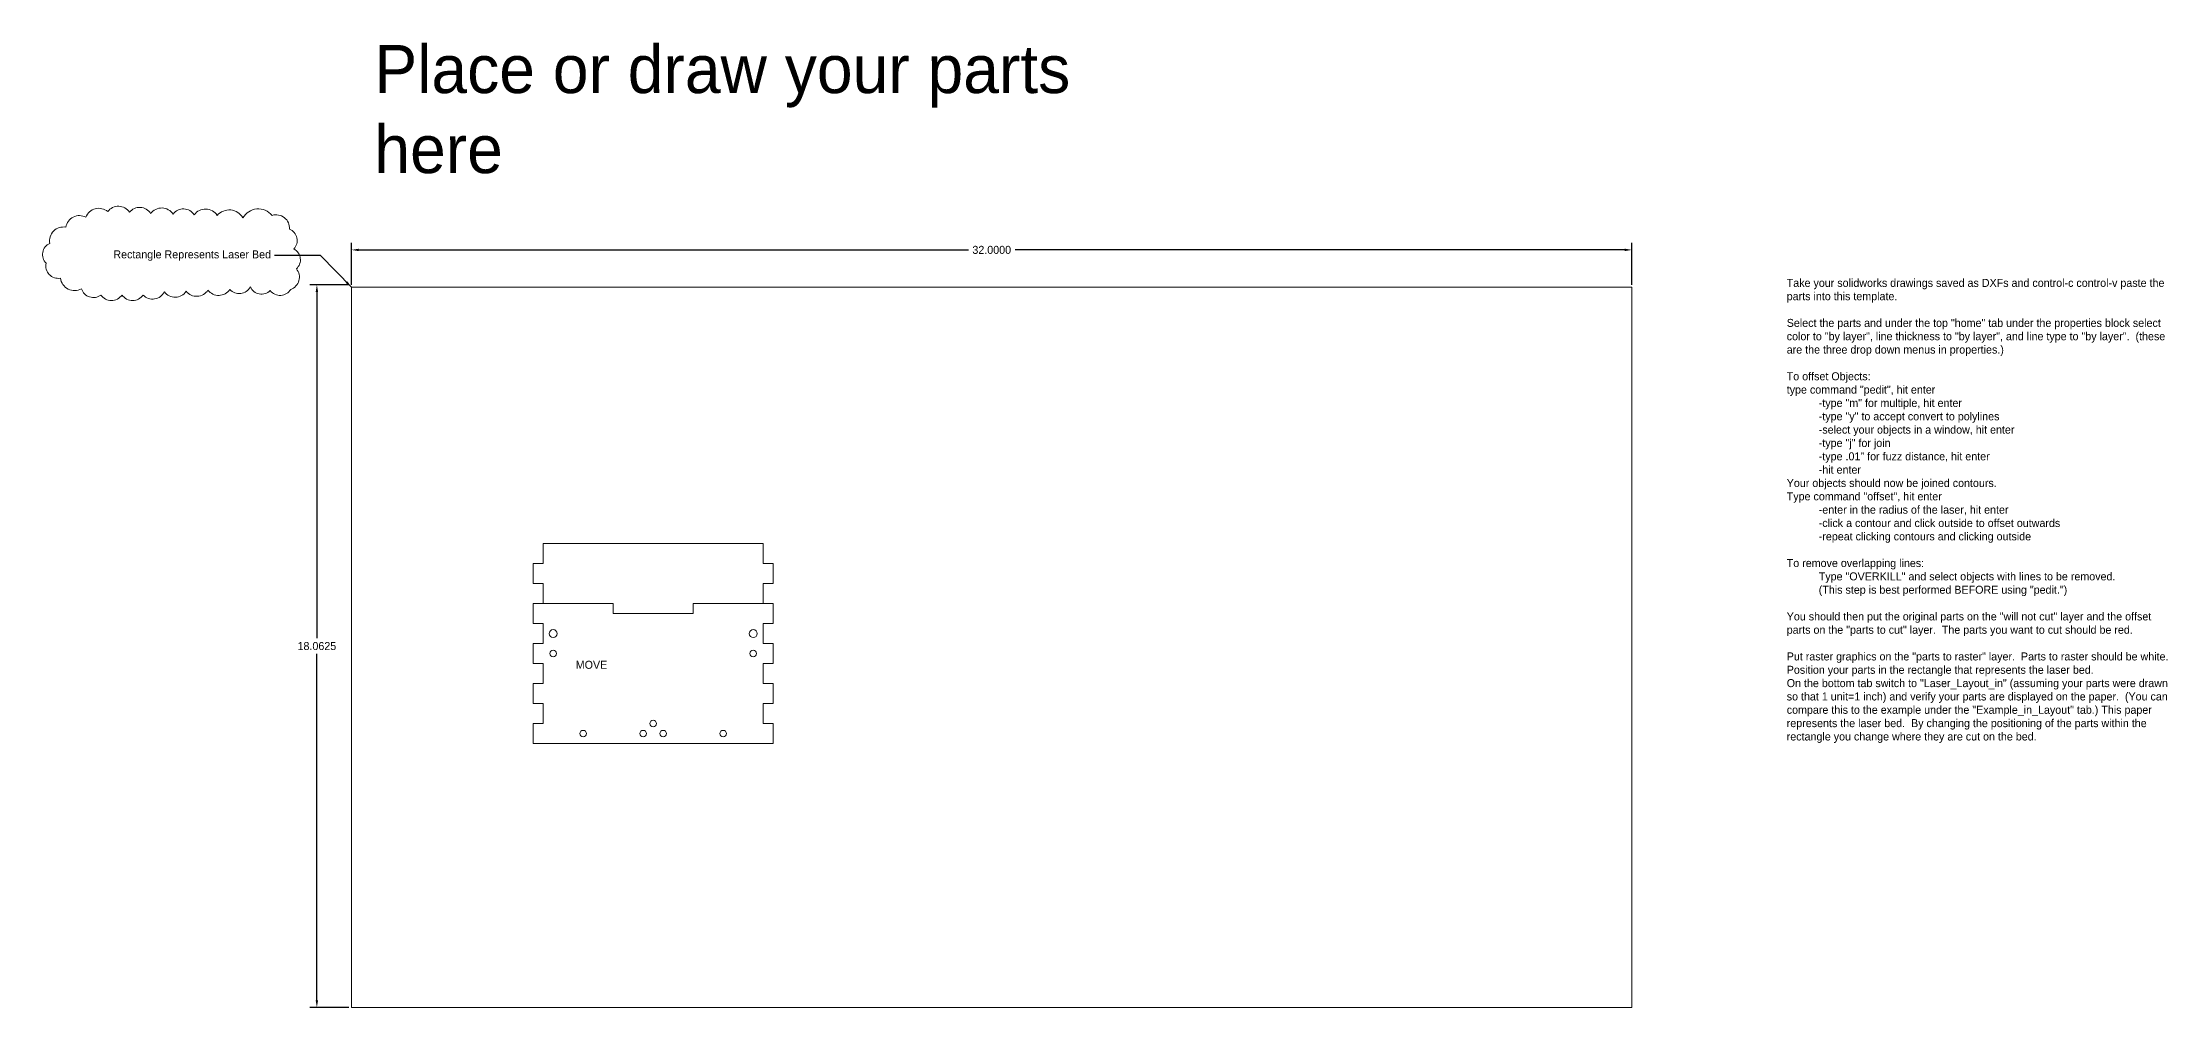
# Model space of a CAD drawing. Header units: inches. Extents: x 76 to 190, y -21 to 3.
# Drawn here: x 75.9 to 129, y -21.4 to 2.8 of the extents above; entities that cross this region are included whole.
import ezdxf

# ---------------------------------------------------------------- set-up
doc = ezdxf.new("R2010")
doc.units = ezdxf.units.IN
doc.header["$LTSCALE"] = 0.2
doc.header["$MEASUREMENT"] = 0
doc.layers.get('Defpoints').update_dxf_attribs({"color": 210})
doc.layers.add('MagentaRast_Vect', color=6, linetype='Continuous', lineweight=0)
doc.layers.add('PartsToCut', color=1, linetype='Continuous', lineweight=0)
doc.layers.add('WILL NOT CUT', color=150, linetype='Continuous', lineweight=0, plot=False)
doc.styles.get("Standard").update_dxf_attribs({"font": 'GOTHIC.TTF', "height": 0.2})
doc.dimstyles.get("Standard").update_dxf_attribs({"dimtxt": 0.18, "dimasz": 0.18, "dimexe": 0.18, "dimexo": 0.0625, "dimgap": 0.09, "dimtad": 0, "dimtih": 1, "dimtoh": 1, "dimdec": 4, "dimzin": 0, "dimdsep": 46, "dimtxsty": 'Standard', "dimcen": 0.09, "dimadec": 0, "dimazin": 0, "dimtfac": 1, "dimtdec": 4, "dimtofl": 0, "dimtmove": 0, "dimatfit": 3, "dimfxl": 1, "dimtolj": 1, "dimtzin": 0, "dimarcsym": 0})

# ---------------------------------------------------------------- blocks, each defined once
blk = doc.blocks.new('*D7')
at = {"layer": 'Defpoints', "color": 0, "transparency": 16777216}
for p in [(115.584, -2.428), (83.584, -3.36), (115.584, -3.36)]:
    blk.add_point(p, dxfattribs=at)
at = {"layer": 'WILL NOT CUT', "color": 0, "lineweight": -2, "transparency": 16777216}
for p, q in [((83.584, -3.298), (83.584, -2.248)), ((83.764, -2.428), (99.002, -2.428)), ((115.404, -2.428), (100.166, -2.428)), ((115.584, -3.298), (115.584, -2.248))]:
    blk.add_line(p, q, dxfattribs=at)
at = {"layer": 'WILL NOT CUT', "color": 0, "transparency": 16777216}
for points in [[(83.764, -2.398), (83.764, -2.458), (83.584, -2.428)], [(115.404, -2.398), (115.404, -2.458), (115.584, -2.428)]]:
    blk.add_solid(points, dxfattribs=at)
at = {"layer": 'WILL NOT CUT', "color": 0, "transparency": 16777216, "insert": (99.584, -2.428), "char_height": 0.2, "attachment_point": 5}
blk.add_mtext('\\A1;32.0000', dxfattribs=at)
blk = doc.blocks.new('*D8')
at = {"layer": 'Defpoints', "color": 0, "transparency": 16777216}
for p in [(82.719, -3.298), (83.584, -3.298), (83.584, -21.36)]:
    blk.add_point(p, dxfattribs=at)
at = {"layer": 'WILL NOT CUT', "color": 0, "lineweight": -2, "transparency": 16777216}
for p, q in [((83.521, -3.298), (82.539, -3.298)), ((82.719, -3.478), (82.719, -12.134)), ((82.719, -21.18), (82.719, -12.524)), ((83.521, -21.36), (82.539, -21.36))]:
    blk.add_line(p, q, dxfattribs=at)
at = {"layer": 'WILL NOT CUT', "color": 0, "transparency": 16777216}
for points in [[(82.689, -3.478), (82.749, -3.478), (82.719, -3.298)], [(82.689, -21.18), (82.749, -21.18), (82.719, -21.36)]]:
    blk.add_solid(points, dxfattribs=at)
at = {"layer": 'WILL NOT CUT', "color": 0, "transparency": 16777216, "insert": (82.719, -12.329), "char_height": 0.2, "attachment_point": 5}
blk.add_mtext('\\A1;18.0625', dxfattribs=at)

msp = doc.modelspace()

# ---------------------------------------------------------------- linework, layer by layer
at = {"layer": 'MagentaRast_Vect', "color": 7, "linetype": 'Continuous', "lineweight": 15}
for p, q in [((93.87402, -9.76599), (88.37402, -9.76599)), ((88.37402, -9.76599), (88.37402, -10.26599)), ((93.87402, -10.26599), (93.87402, -9.76599)), ((88.37402, -10.26599), (88.12402, -10.26599)), ((88.12402, -10.26599), (88.12402, -10.76599)), ((93.87402, -10.26599), (94.12402, -10.26599)), ((94.12402, -10.26599), (94.12402, -10.76599)), ((88.12402, -10.76599), (88.37402, -10.76599)), ((88.37402, -10.76599), (88.37402, -11.26599)), ((93.87402, -10.76599), (93.87402, -11.26599)), ((93.87402, -10.76599), (94.12402, -10.76599)), ((88.37402, -11.26599), (88.12402, -11.26599)), ((88.12402, -11.26599), (88.12402, -11.76599)), ((93.87402, -11.26599), (94.12402, -11.26599)), ((94.12402, -11.26599), (94.12402, -11.76599)), ((88.12402, -11.76599), (88.37402, -11.76599)), ((88.37402, -11.76599), (88.37402, -12.26599)), ((93.87402, -12.26599), (93.87402, -11.76599)), ((94.12402, -11.76599), (93.87402, -11.76599)), ((88.37402, -12.26599), (88.12402, -12.26599)), ((88.12402, -12.26599), (88.12402, -12.76599)), ((93.87402, -12.26599), (94.12402, -12.26599)), ((94.12402, -12.26599), (94.12402, -12.76599)), ((88.12402, -12.76599), (88.37402, -12.76599)), ((88.37402, -13.26599), (88.12402, -13.26599)), ((88.12402, -13.26599), (88.12402, -13.76599)), ((88.37402, -12.76599), (88.37402, -13.26599)), ((93.87402, -13.26599), (93.87402, -12.76599)), ((94.12402, -12.76599), (93.87402, -12.76599)), ((93.87402, -13.26599), (94.12402, -13.26599)), ((94.12402, -13.26599), (94.12402, -13.76599)), ((88.12402, -13.76599), (88.37402, -13.76599)), ((88.37402, -13.76599), (88.37402, -14.26599)), ((93.87402, -14.26599), (93.87402, -13.76599)), ((94.12402, -13.76599), (93.87402, -13.76599)), ((88.37402, -14.26599), (88.12402, -14.26599)), ((88.12402, -14.26599), (88.12402, -14.76599)), ((93.87402, -14.26599), (94.12402, -14.26599)), ((94.12402, -14.26599), (94.12402, -14.76599)), ((88.12402, -14.76599), (94.12402, -14.76599))]:
    msp.add_line(p, q, dxfattribs=at)
at = {"layer": 'MagentaRast_Vect'}
for p, q in [((88.37402, -11.26599), (90.12402, -11.26599)), ((90.12402, -11.51599), (90.12402, -11.26599)), ((90.12402, -11.51599), (92.12402, -11.51599)), ((92.12402, -11.51599), (92.12402, -11.26599)), ((92.12402, -11.26599), (93.87402, -11.26599))]:
    msp.add_line(p, q, dxfattribs=at)
at = {"layer": 'MagentaRast_Vect', "color": 7, "linetype": 'Continuous', "lineweight": 15}
for centre, radius in [((88.62402, -12.01599), 0.1), ((93.62402, -12.01599), 0.1), ((88.62402, -12.51599), 0.082), ((93.62402, -12.51599), 0.082), ((91.12402, -14.26599), 0.082), ((89.37402, -14.51599), 0.082), ((90.87402, -14.51599), 0.082), ((91.37402, -14.51599), 0.082), ((92.87402, -14.51599), 0.082)]:
    msp.add_circle(centre, radius, dxfattribs=at)
at = {"layer": 'WILL NOT CUT'}
msp.add_lwpolyline([(80.86865, -1.62691, 0.52056705), (80.23051, -1.56471, 0.52056705), (80.23051, -1.56471, 0.52056705), (79.65464, -1.54916, 0.52056705), (79.65464, -1.54916, 0.52056705), (79.12546, -1.53361, 0.52056705), (79.12546, -1.53361, 0.52056705), (78.56515, -1.51806, 0.52056705), (78.56515, -1.51806, 0.52056705), (78.03597, -1.48696, 0.52056705), (78.03597, -1.48696, 0.52056705), (77.49122, -1.47141, 0.52056705), (77.49122, -1.47141, 0.52056705), (76.94647, -1.61136, 0.52056705), (76.94647, -1.61136, 0.52056705), (76.44842, -1.86015, 0.52056705), (76.44842, -1.86015, 0.52056705), (76.04375, -2.26443, 0.52056705), (76.04375, -2.26443, 0.52056705), (75.95037, -2.76201, 0.52056705), (75.95037, -2.76201, 0.52056705), (76.30834, -3.13519, 0.52056705), (76.30834, -3.13519, 0.52056705), (76.83752, -3.39953, 0.52056705), (76.83752, -3.39953, 0.52056705), (77.32001, -3.55502, 0.52056705), (77.32001, -3.55502, 0.52056705), (77.8492, -3.55502, 0.52056705), (77.8492, -3.55502, 0.52056705), (78.37838, -3.55502, 0.52056705), (78.37838, -3.55502, 0.52056705), (78.90756, -3.47727, 0.52056705), (78.90756, -3.47727, 0.52056705), (79.45231, -3.46172, 0.52056705), (79.45231, -3.46172, 0.52056705), (79.99705, -3.43063, 0.52056705), (79.99705, -3.43063, 0.52056705), (80.5418, -3.41508, 0.52056705), (80.5418, -3.41508, 0.52056705), (81.05542, -3.35288, 0.52056705), (81.05542, -3.35288, 0.52056705), (81.55347, -3.44618, 0.52056705), (81.55347, -3.44618, 0.52056705), (82.06709, -3.41508, 0.52056705), (82.06709, -3.41508, 0.52056705), (82.20716, -2.90195, 0.52056705), (82.20716, -2.90195, 0.52056705), (82.14491, -2.40437, 0.52056705), (82.14491, -2.40437, 0.52056705), (82.03596, -1.90679, 0.52056705), (82.03596, -1.90679, 0.52056705), (81.60016, -1.56471, 0.52056705), (81.60016, -1.56471, 0.52056705)], format="xyb", close=True, dxfattribs=at)
msp.add_lwpolyline([(83.58393, -21.36037), (115.58393, -21.36037), (115.58393, -3.36037), (83.58393, -3.36037)], close=True, dxfattribs=at)

# ---------------------------------------------------------------- texts
at = {"layer": 'PartsToCut', "insert": (89.1883, -12.69584), "char_height": 0.2, "attachment_point": 1}
msp.add_mtext_dynamic_manual_height_columns('MOVE', width=4.2893129, gutter_width=1, heights=[0], dxfattribs=at)
at = {"layer": 'WILL NOT CUT', "attachment_point": 1}
for s, width, insert, char_height in [('Place or draw your parts here', 19.5403233, (84.15543, 2.69129), 1.2), ('Take your solidworks drawings saved as DXFs and control-c control-v paste the parts into this template.\\P\\PSelect the parts and under the top "home" tab under the properties block select color to "by layer", line thickness to "by layer", and line type to "by layer".  (these are the three drop down menus in properties.)\\P\\PTo offset Objects:\\Ptype command "pedit", hit enter\\P^I-type "m" for multiple, hit enter\\P^I-type "y" to accept convert to polylines\\P^I-select your objects in a window, hit enter\\P^I-type "j" for join\\P^I-type .01" for fuzz distance, hit enter\\P^I-hit enter\\PYour objects should now be joined contours.\\PType command "offset", hit enter\\P^I-enter in the radius of the laser, hit enter\\P^I-click a contour and click outside to offset outwards\\P^I-repeat clicking contours and clicking outside\\P\\PTo remove overlapping lines:\\P^IType "OVERKILL" and select objects with lines to be removed.\\P^I(This step is best performed BEFORE using "pedit.")\\P\\PYou should then put the original parts on the "will not cut" layer and the offset parts on the "parts to cut" layer.  The parts you want to cut should be red.\\P\\PPut raster graphics on the "parts to raster" layer.  Parts to raster should be white.\\PPosition your parts in the rectangle that represents the laser bed.\\POn the bottom tab switch to "Laser_Layout_in" (assuming your parts were drawn so that 1 unit=1 inch) and verify your parts are displayed on the paper.  (You can compare this to the example under the "Example_in_Layout" tab.) This paper represents the laser bed.  By changing the positioning of the parts within the rectangle you change where they are cut on the bed.', 9.640257, (119.4513, -3.15195), 0.2)]:
    msp.add_mtext_dynamic_manual_height_columns(s, width=width, gutter_width=1, heights=[0], dxfattribs=dict(at, insert=insert, char_height=char_height))
at = {"layer": 'WILL NOT CUT', "insert": (81.5727, -2.56962), "char_height": 0.2, "attachment_point": 6}
msp.add_mtext('\\A1;Rectangle Represents Laser Bed', dxfattribs=at)

# ---------------------------------------------------------------- dimensions: what is measured, and where the dimension line sits
at = {"layer": 'WILL NOT CUT'}
dim = msp.add_linear_dim(base=(115.58393, -2.42799), p1=(83.58393, -3.36037), p2=(115.58393, -3.36037), dimstyle='Standard', dxfattribs=at)
dim.commit()
dim.dimension.update_dxf_attribs({"geometry": '*D7', "text_midpoint": (99.58393, -2.42799)})
dim = msp.add_linear_dim(base=(82.71918, -3.29787), p1=(83.58393, -21.36037), p2=(83.58393, -3.29787), angle=90, dimstyle='Standard', dxfattribs=at)
dim.commit()
dim.dimension.update_dxf_attribs({"geometry": '*D8', "text_midpoint": (82.71918, -12.32912)})

# ---------------------------------------------------------------- leaders
at = {"layer": 'WILL NOT CUT', "annotation_type": 0, "has_hookline": 1, "hookline_direction": 1, "text_width": 4.28171}
msp.add_leader([(83.58393, -3.36037), (82.80903, -2.56962), (81.6627, -2.56962)], dimstyle='Standard', dxfattribs=at)

doc.saveas('drawing.dxf')
